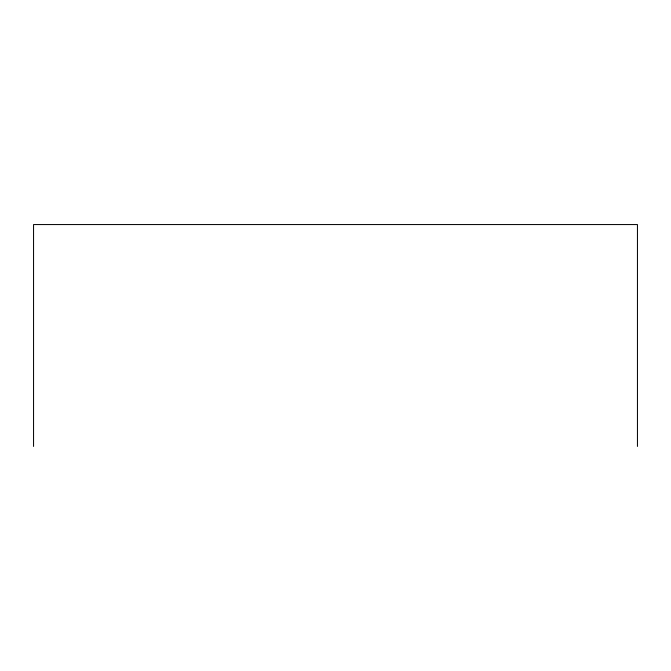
<?xml version="1.0" encoding="UTF-8"?>
<svg xmlns="http://www.w3.org/2000/svg" width="671" height="671" viewBox="0 0 671 671"><rect width="100%" height="100%" fill="white"/><g stroke="black" fill="none" stroke-linecap="round" stroke-linejoin="round"><path stroke-width="1.01" d="M637.45 446.441L637.45 224.559L33.55 224.559L33.55 446.441"/></g></svg>
